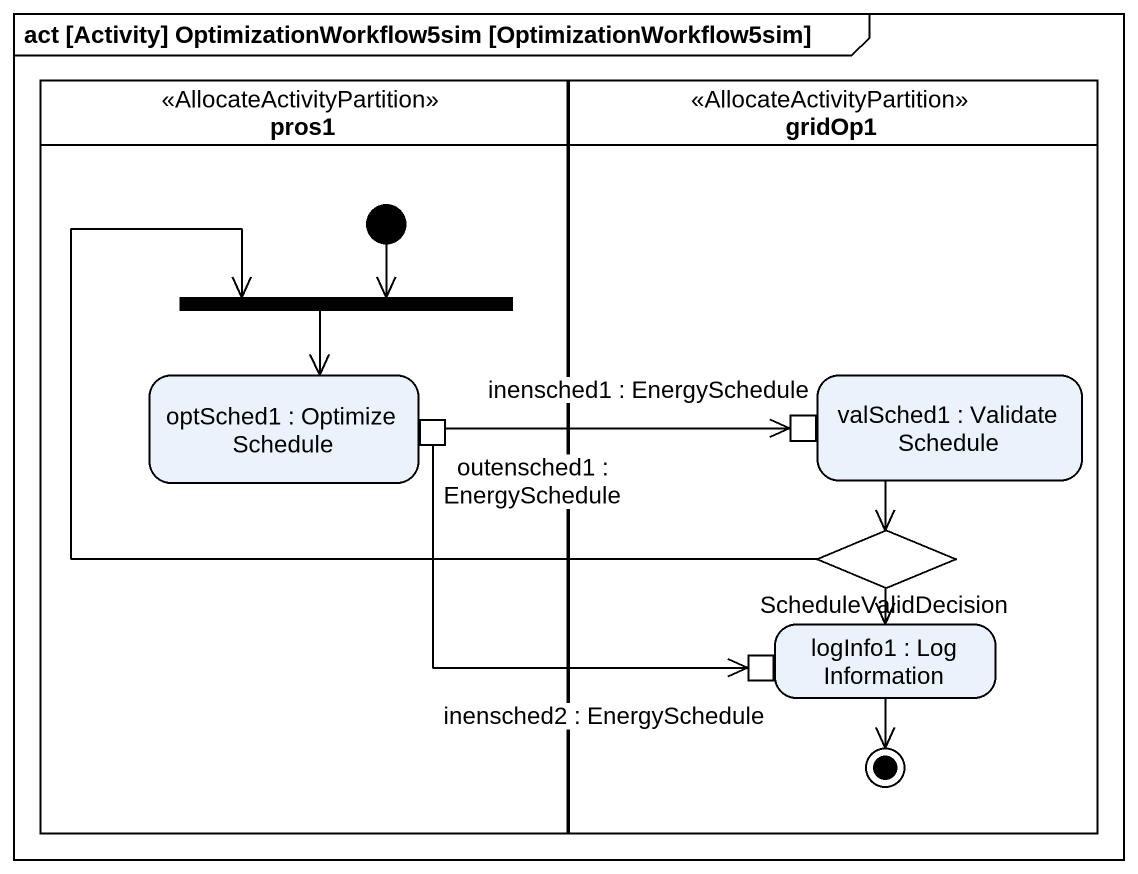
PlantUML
@startuml
mainframe act [Activity] OptimizationWorkflow5sim [OptimizationWorkflow5sim]
hide empty description
state pros1 <<AllocateActivityPartition>> {
  state fork1 <<join>>
  state "optSched1 : Optimize Schedule" as optSched1 {
    state "outensched1 : EnergySchedule" as outensched1_EnergySchedule <<outputPin>>
  }
  [*] --> fork1
}
state gridOp1 <<AllocateActivityPartition>> {
  state "valSched1 : Validate Schedule" as valSched1 {
    state "inensched1 : EnergySchedule" as inensched1_EnergySchedule <<inputPin>>
  }
  state ScheduleValidDecision <<choice>>
  state "logInfo1 : Log Information" as logInfo1 {
    state "inensched2 : EnergySchedule" as inensched2_EnergySchedule <<inputPin>>
  }
  logInfo1 --> [*]
}
fork1 --> optSched1
valSched1 --> ScheduleValidDecision
outensched1_EnergySchedule -right-> inensched1_EnergySchedule
outensched1_EnergySchedule --> inensched2_EnergySchedule
ScheduleValidDecision -left-> fork1
ScheduleValidDecision --> logInfo1
@enduml
